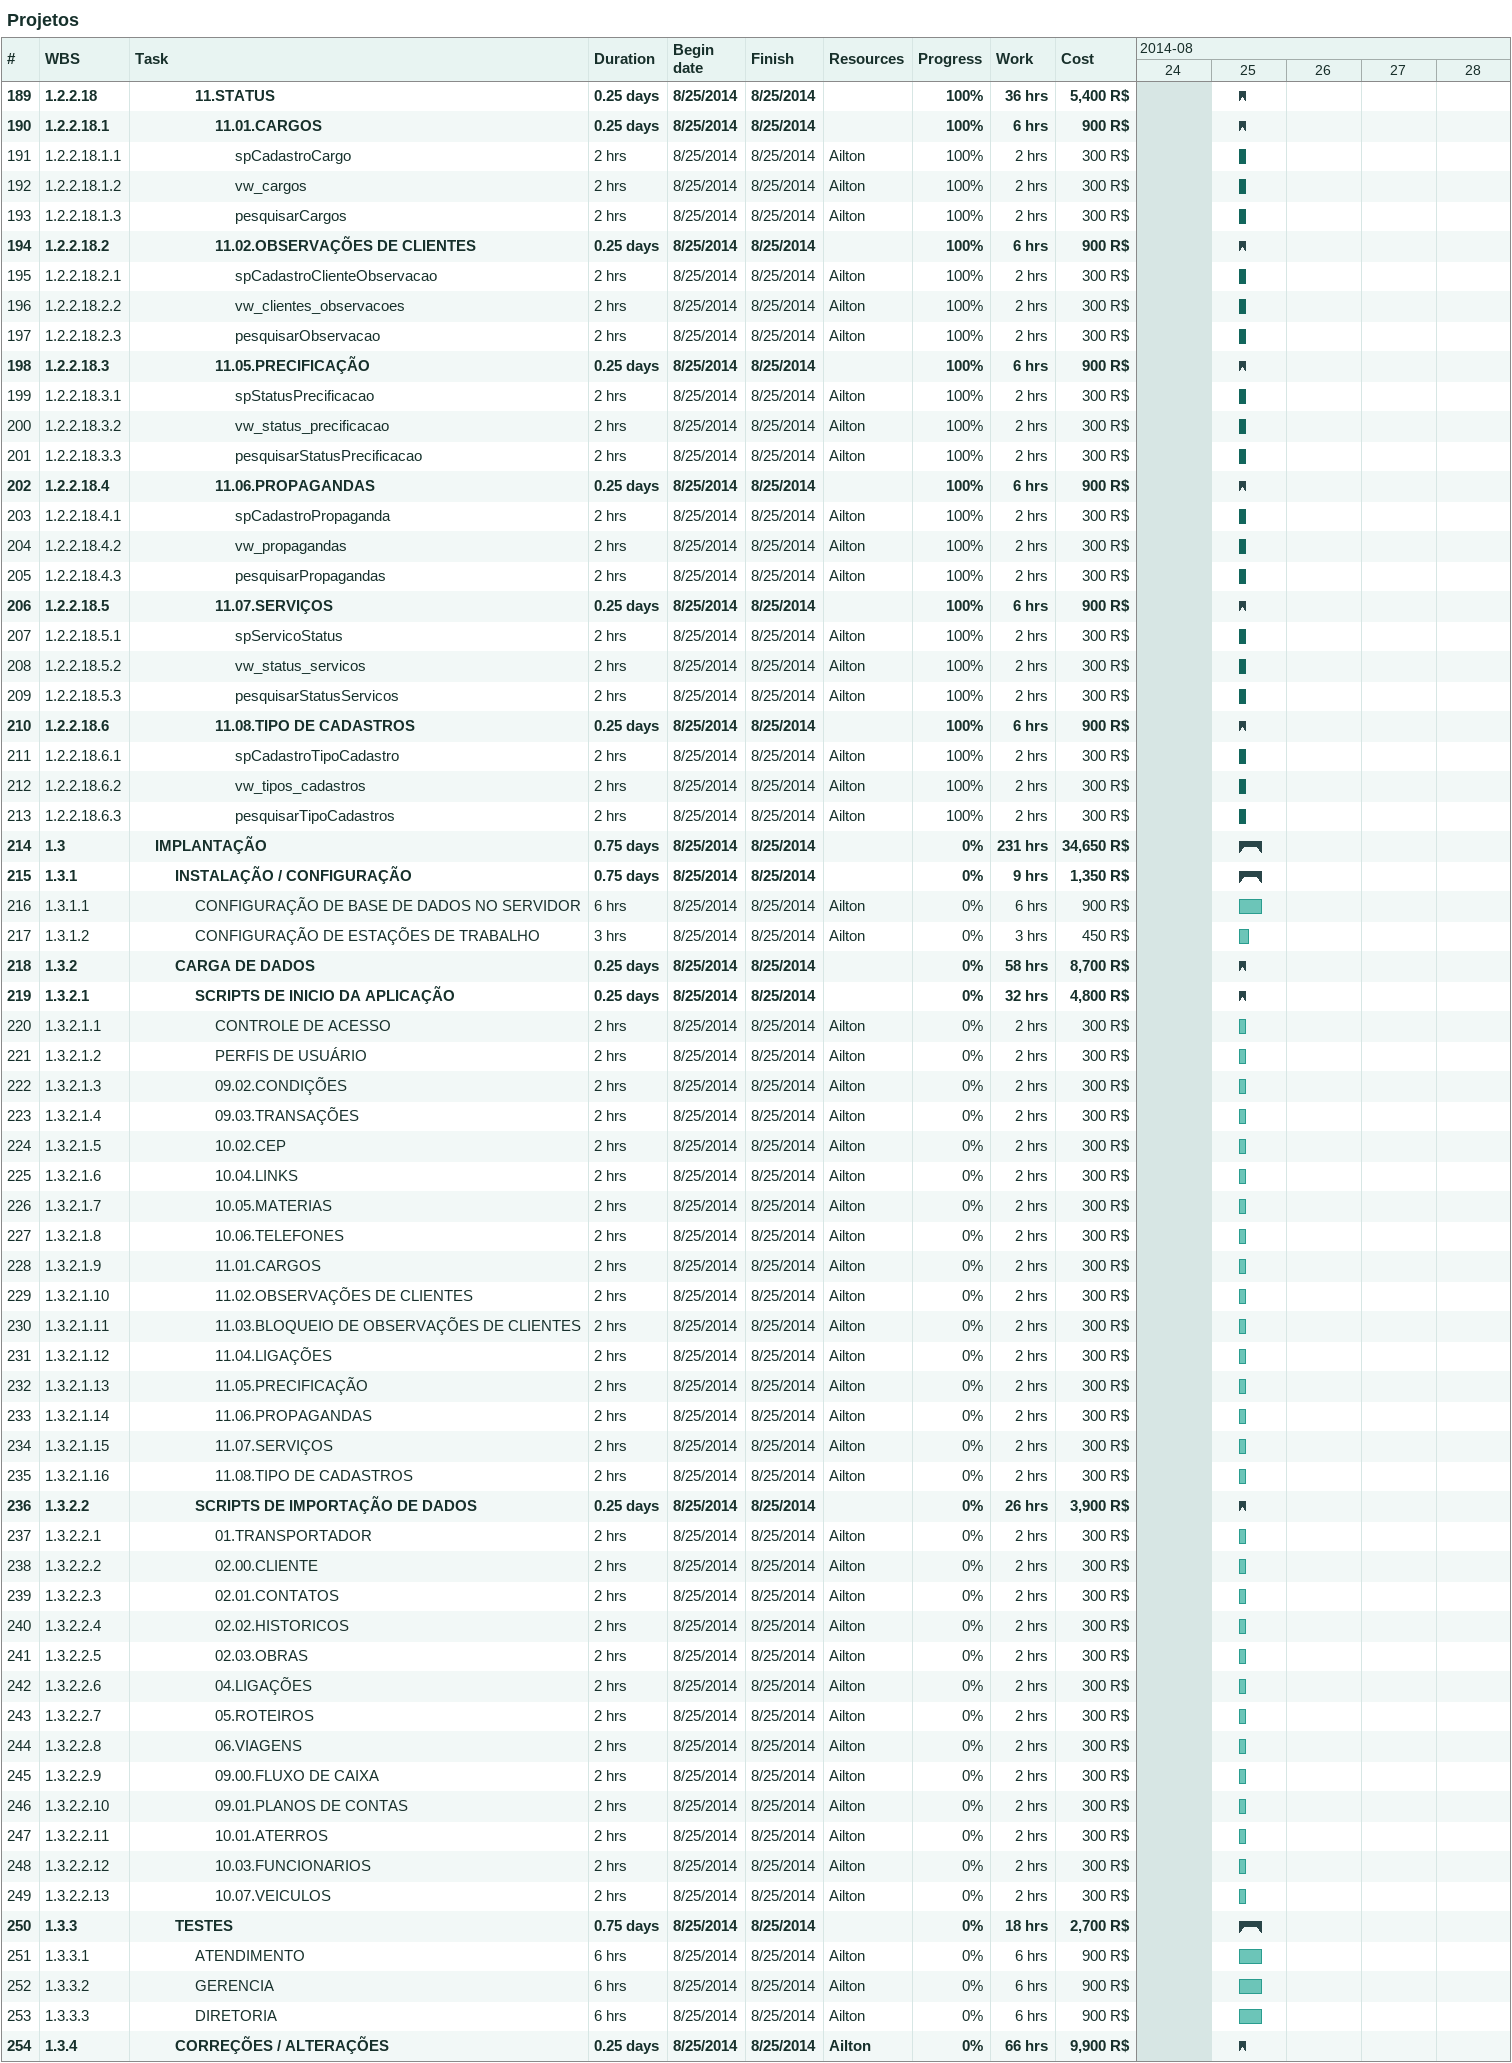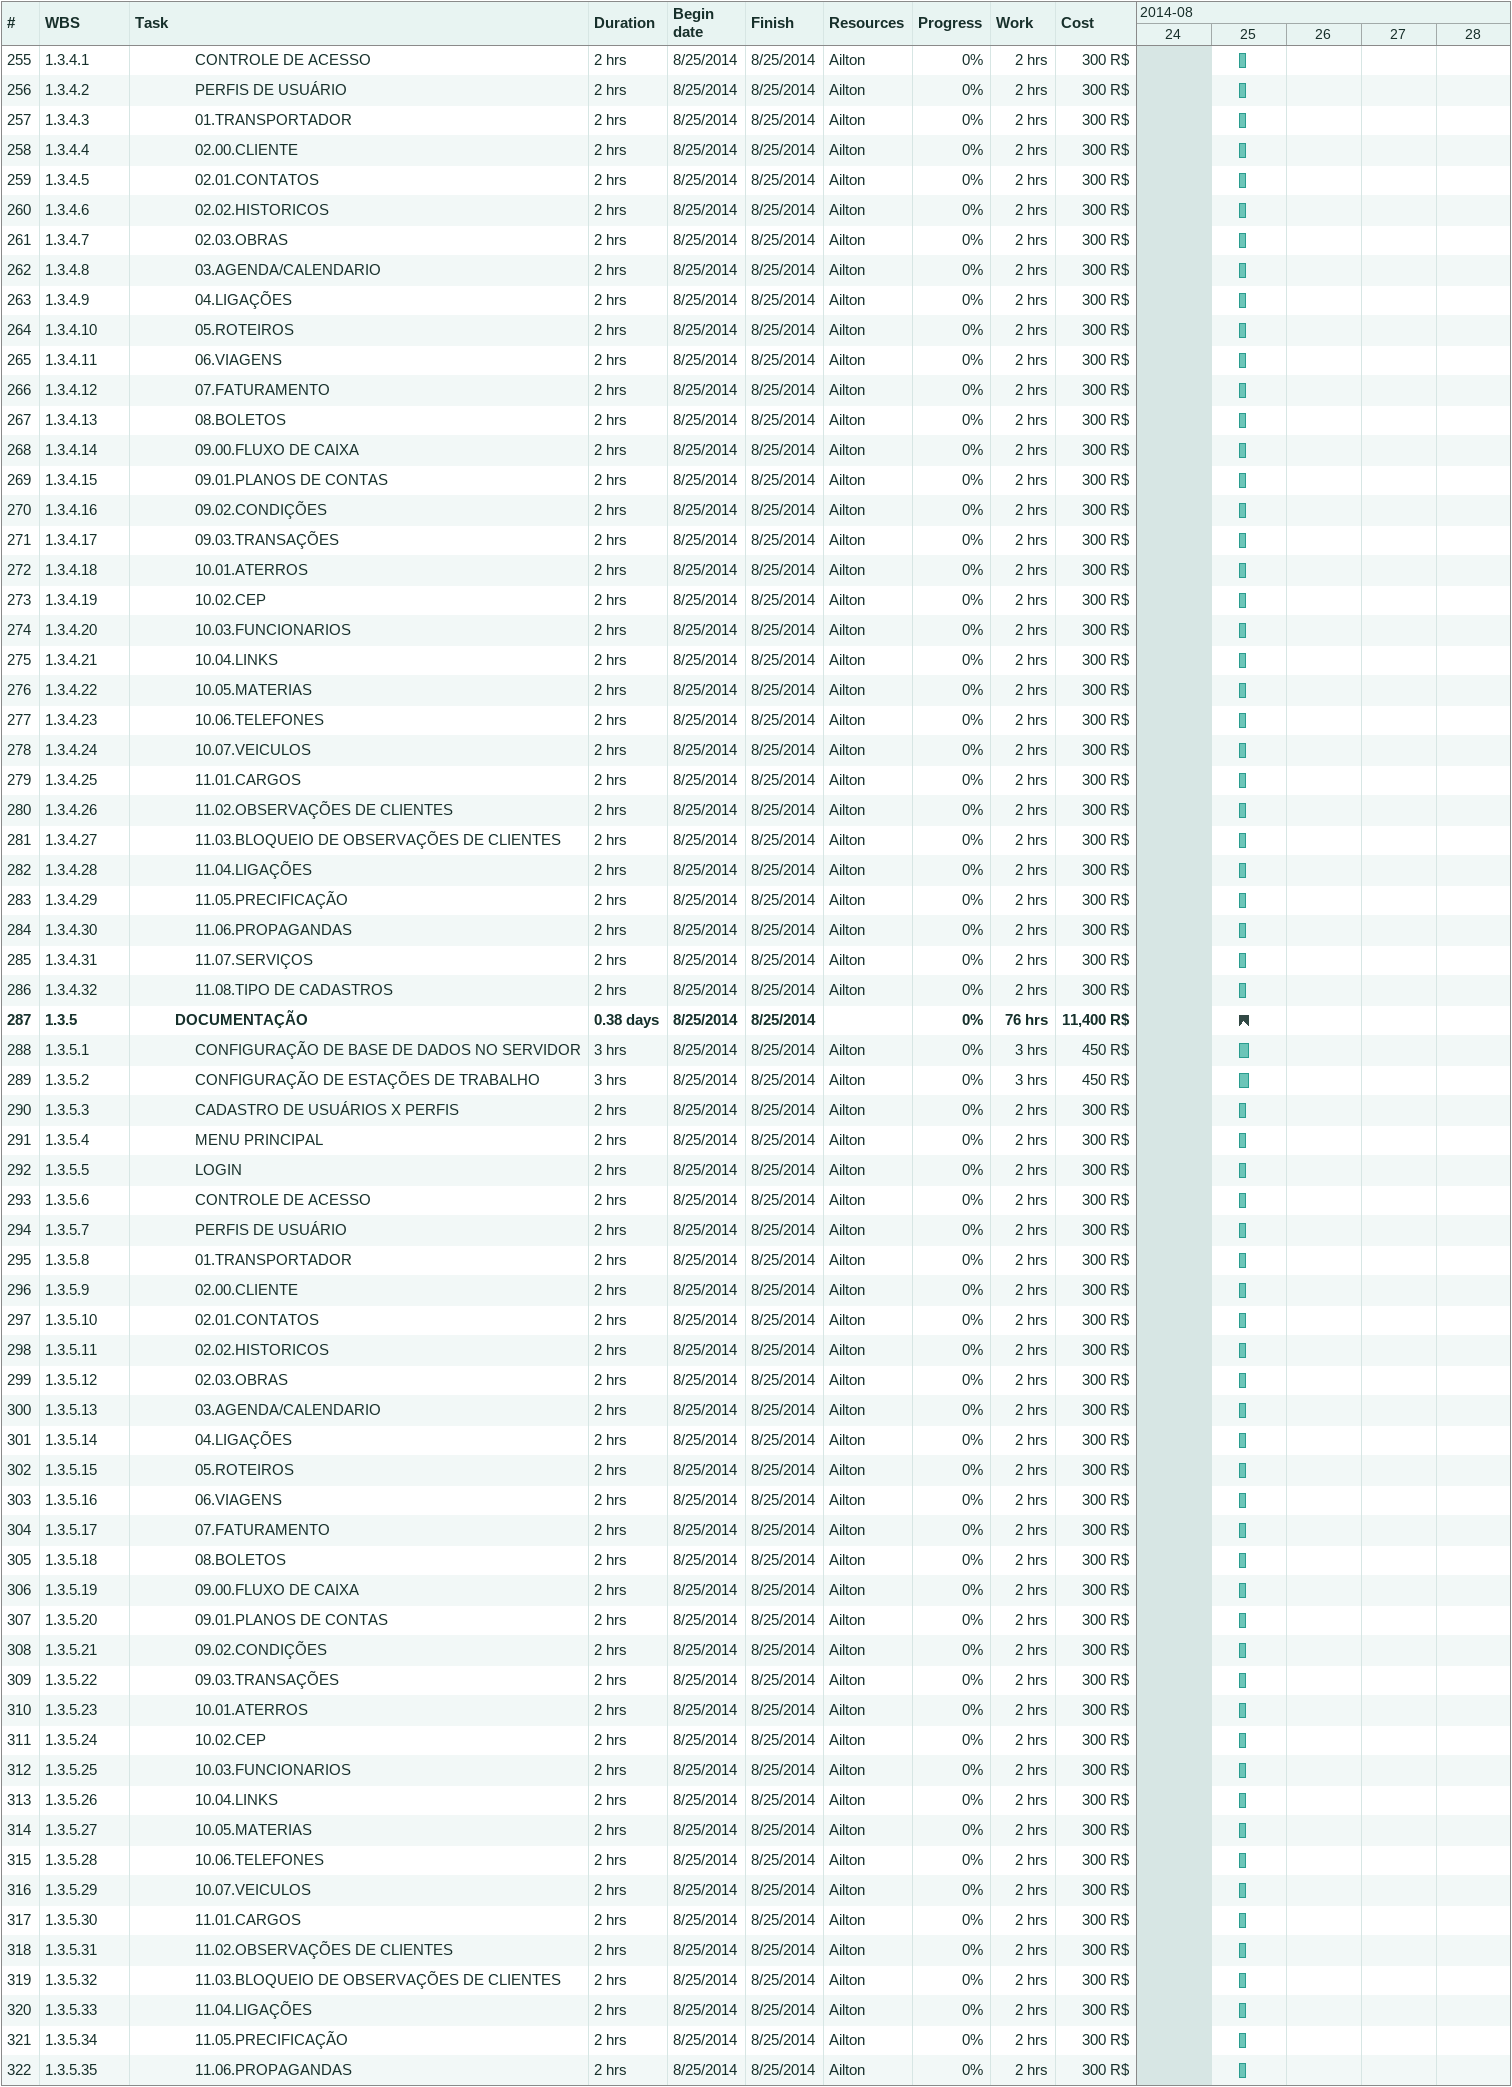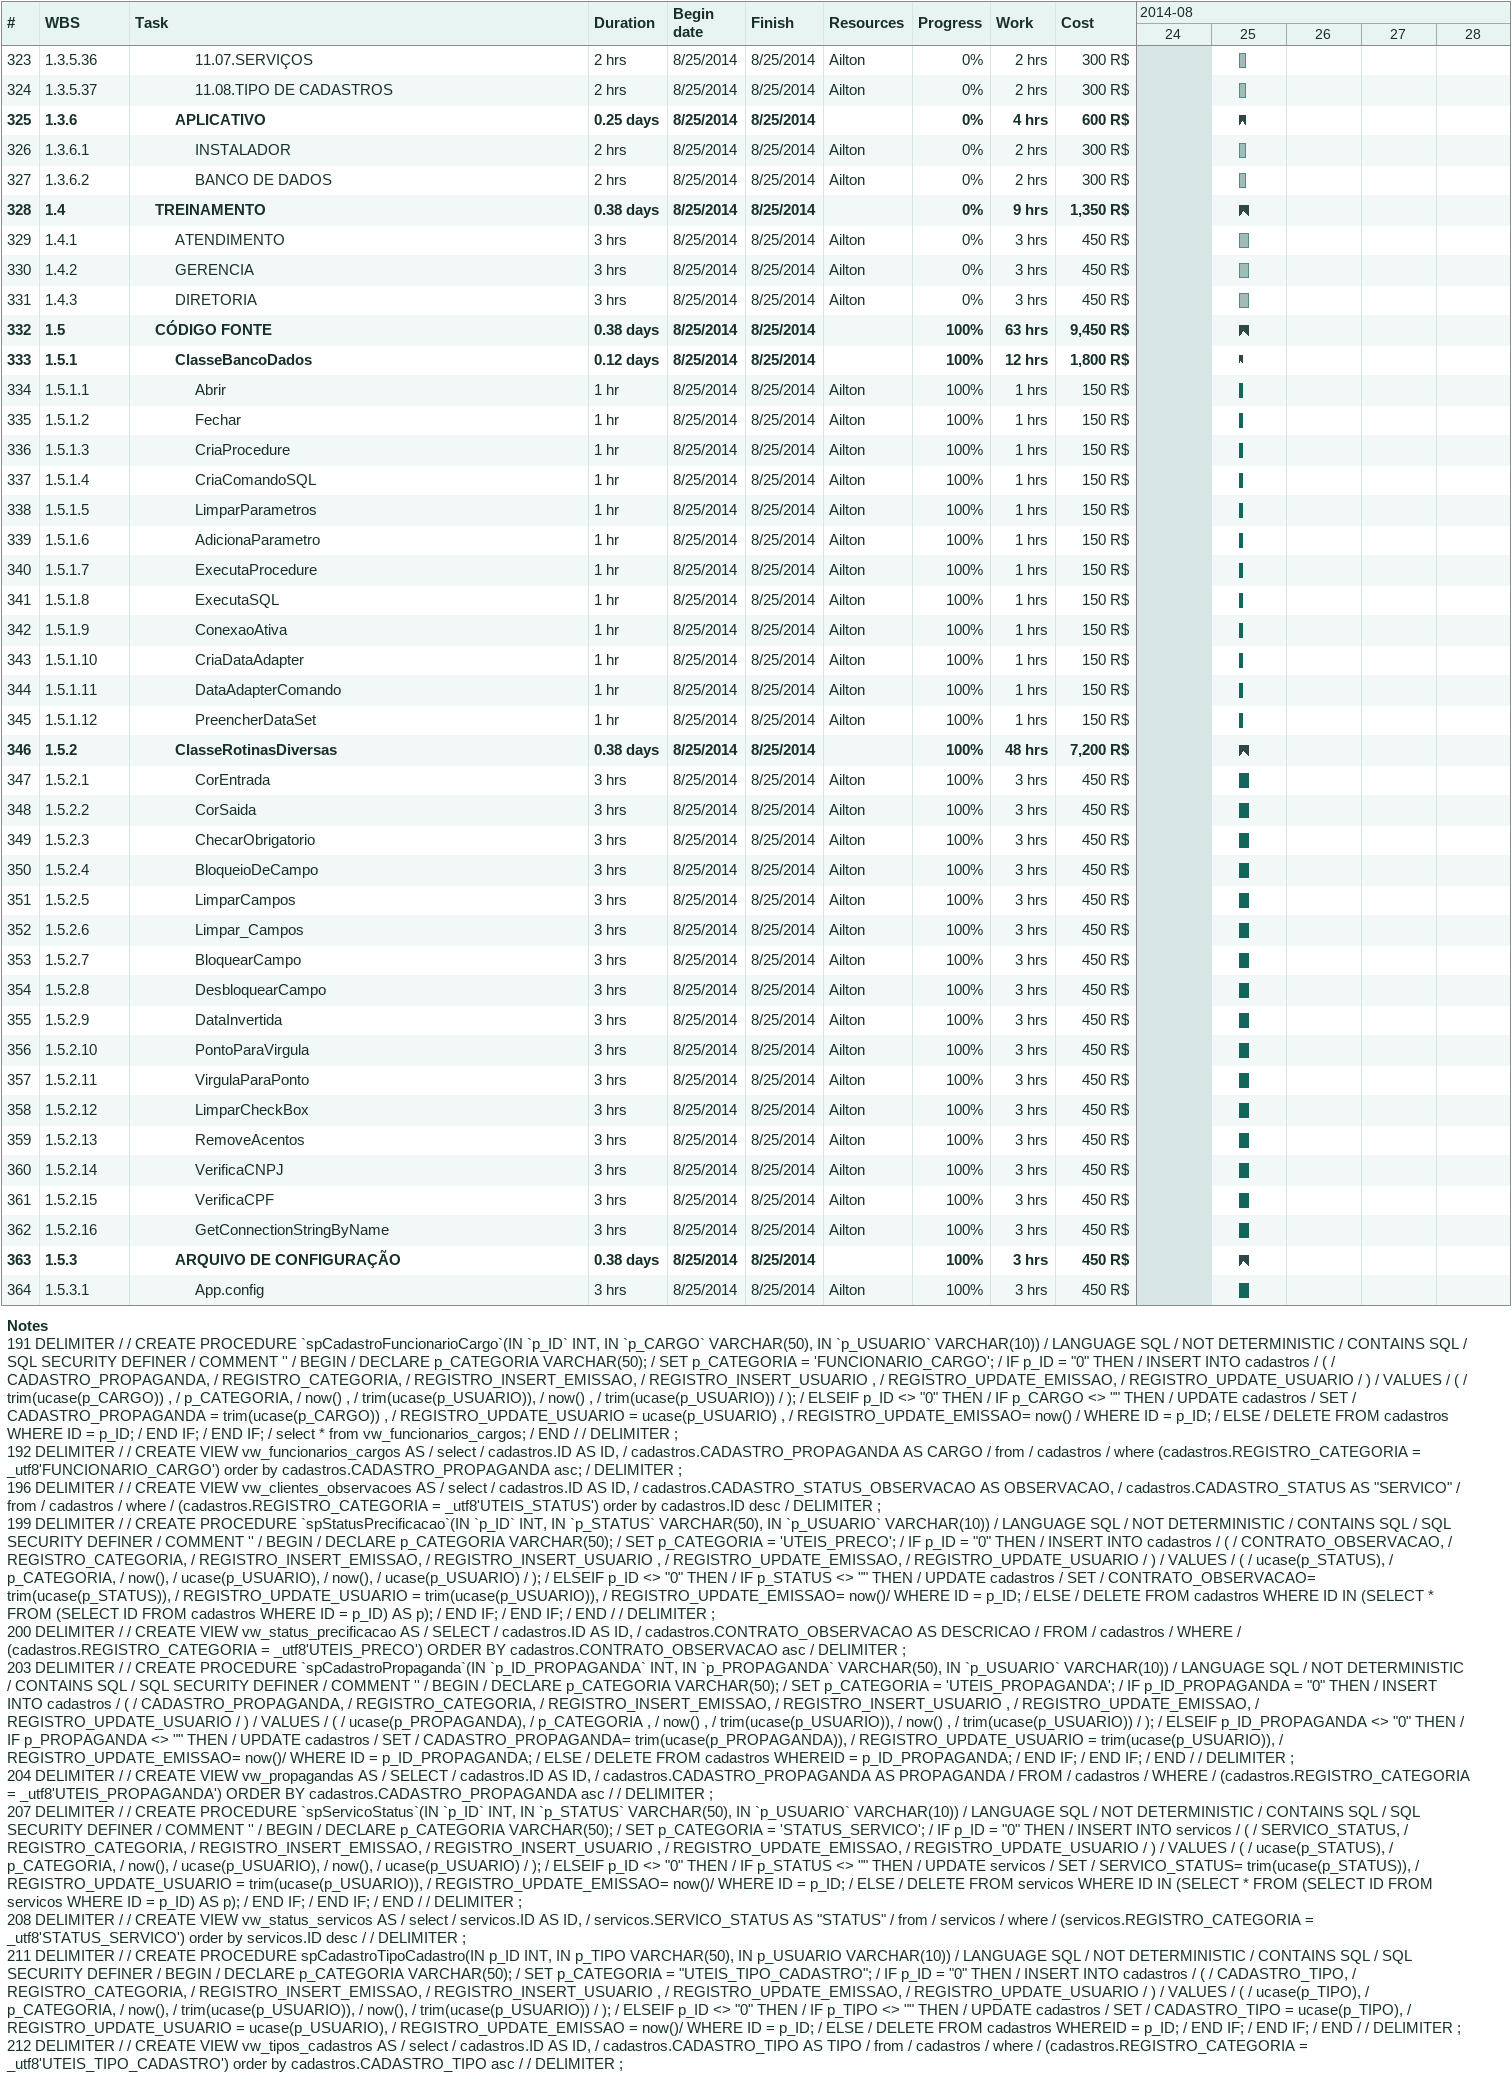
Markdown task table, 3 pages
Projetos

| ID | WBS | Task | Duration | Start | Finish | Resources | % complete | Work (h) | Cost (R$) |
|---|---|---|---|---|---|---|---|---|---|
| 189 | 1.2.2.18 | **11.STATUS** | 0.25d | 2014-08-25 | 2014-08-25 |  | 100 | 36 | 5400 |
| 190 | 1.2.2.18.1 | **11.01.CARGOS** | 0.25d | 2014-08-25 | 2014-08-25 |  | 100 | 6 | 900 |
| 191 | 1.2.2.18.1.1 | spCadastroCargo | 2h | 2014-08-25 | 2014-08-25 | Ailton | 100 | 2 | 300 |
| 192 | 1.2.2.18.1.2 | vw_cargos | 2h | 2014-08-25 | 2014-08-25 | Ailton | 100 | 2 | 300 |
| 193 | 1.2.2.18.1.3 | pesquisarCargos | 2h | 2014-08-25 | 2014-08-25 | Ailton | 100 | 2 | 300 |
| 194 | 1.2.2.18.2 | **11.02.OBSERVAÇÕES DE CLIENTES** | 0.25d | 2014-08-25 | 2014-08-25 |  | 100 | 6 | 900 |
| 195 | 1.2.2.18.2.1 | spCadastroClienteObservacao | 2h | 2014-08-25 | 2014-08-25 | Ailton | 100 | 2 | 300 |
| 196 | 1.2.2.18.2.2 | vw_clientes_observacoes | 2h | 2014-08-25 | 2014-08-25 | Ailton | 100 | 2 | 300 |
| 197 | 1.2.2.18.2.3 | pesquisarObservacao | 2h | 2014-08-25 | 2014-08-25 | Ailton | 100 | 2 | 300 |
| 198 | 1.2.2.18.3 | **11.05.PRECIFICAÇÃO** | 0.25d | 2014-08-25 | 2014-08-25 |  | 100 | 6 | 900 |
| 199 | 1.2.2.18.3.1 | spStatusPrecificacao | 2h | 2014-08-25 | 2014-08-25 | Ailton | 100 | 2 | 300 |
| 200 | 1.2.2.18.3.2 | vw_status_precificacao | 2h | 2014-08-25 | 2014-08-25 | Ailton | 100 | 2 | 300 |
| 201 | 1.2.2.18.3.3 | pesquisarStatusPrecificacao | 2h | 2014-08-25 | 2014-08-25 | Ailton | 100 | 2 | 300 |
| 202 | 1.2.2.18.4 | **11.06.PROPAGANDAS** | 0.25d | 2014-08-25 | 2014-08-25 |  | 100 | 6 | 900 |
| 203 | 1.2.2.18.4.1 | spCadastroPropaganda | 2h | 2014-08-25 | 2014-08-25 | Ailton | 100 | 2 | 300 |
| 204 | 1.2.2.18.4.2 | vw_propagandas | 2h | 2014-08-25 | 2014-08-25 | Ailton | 100 | 2 | 300 |
| 205 | 1.2.2.18.4.3 | pesquisarPropagandas | 2h | 2014-08-25 | 2014-08-25 | Ailton | 100 | 2 | 300 |
| 206 | 1.2.2.18.5 | **11.07.SERVIÇOS** | 0.25d | 2014-08-25 | 2014-08-25 |  | 100 | 6 | 900 |
| 207 | 1.2.2.18.5.1 | spServicoStatus | 2h | 2014-08-25 | 2014-08-25 | Ailton | 100 | 2 | 300 |
| 208 | 1.2.2.18.5.2 | vw_status_servicos | 2h | 2014-08-25 | 2014-08-25 | Ailton | 100 | 2 | 300 |
| 209 | 1.2.2.18.5.3 | pesquisarStatusServicos | 2h | 2014-08-25 | 2014-08-25 | Ailton | 100 | 2 | 300 |
| 210 | 1.2.2.18.6 | **11.08.TIPO DE CADASTROS** | 0.25d | 2014-08-25 | 2014-08-25 |  | 100 | 6 | 900 |
| 211 | 1.2.2.18.6.1 | spCadastroTipoCadastro | 2h | 2014-08-25 | 2014-08-25 | Ailton | 100 | 2 | 300 |
| 212 | 1.2.2.18.6.2 | vw_tipos_cadastros | 2h | 2014-08-25 | 2014-08-25 | Ailton | 100 | 2 | 300 |
| 213 | 1.2.2.18.6.3 | pesquisarTipoCadastros | 2h | 2014-08-25 | 2014-08-25 | Ailton | 100 | 2 | 300 |
| 214 | 1.3 | **IMPLANTAÇÃO** | 0.75d | 2014-08-25 | 2014-08-25 |  | 0 | 231 | 34650 |
| 215 | 1.3.1 | **INSTALAÇÃO / CONFIGURAÇÃO** | 0.75d | 2014-08-25 | 2014-08-25 |  | 0 | 9 | 1350 |
| 216 | 1.3.1.1 | CONFIGURAÇÃO DE BASE DE DADOS NO SERVIDOR | 6h | 2014-08-25 | 2014-08-25 | Ailton | 0 | 6 | 900 |
| 217 | 1.3.1.2 | CONFIGURAÇÃO DE ESTAÇÕES DE TRABALHO | 3h | 2014-08-25 | 2014-08-25 | Ailton | 0 | 3 | 450 |
| 218 | 1.3.2 | **CARGA DE DADOS** | 0.25d | 2014-08-25 | 2014-08-25 |  | 0 | 58 | 8700 |
| 219 | 1.3.2.1 | **SCRIPTS DE INICIO DA APLICAÇÃO** | 0.25d | 2014-08-25 | 2014-08-25 |  | 0 | 32 | 4800 |
| 220 | 1.3.2.1.1 | CONTROLE DE ACESSO | 2h | 2014-08-25 | 2014-08-25 | Ailton | 0 | 2 | 300 |
| 221 | 1.3.2.1.2 | PERFIS DE USUÁRIO | 2h | 2014-08-25 | 2014-08-25 | Ailton | 0 | 2 | 300 |
| 222 | 1.3.2.1.3 | 09.02.CONDIÇÕES | 2h | 2014-08-25 | 2014-08-25 | Ailton | 0 | 2 | 300 |
| 223 | 1.3.2.1.4 | 09.03.TRANSAÇÕES | 2h | 2014-08-25 | 2014-08-25 | Ailton | 0 | 2 | 300 |
| 224 | 1.3.2.1.5 | 10.02.CEP | 2h | 2014-08-25 | 2014-08-25 | Ailton | 0 | 2 | 300 |
| 225 | 1.3.2.1.6 | 10.04.LINKS | 2h | 2014-08-25 | 2014-08-25 | Ailton | 0 | 2 | 300 |
| 226 | 1.3.2.1.7 | 10.05.MATERIAS | 2h | 2014-08-25 | 2014-08-25 | Ailton | 0 | 2 | 300 |
| 227 | 1.3.2.1.8 | 10.06.TELEFONES | 2h | 2014-08-25 | 2014-08-25 | Ailton | 0 | 2 | 300 |
| 228 | 1.3.2.1.9 | 11.01.CARGOS | 2h | 2014-08-25 | 2014-08-25 | Ailton | 0 | 2 | 300 |
| 229 | 1.3.2.1.10 | 11.02.OBSERVAÇÕES DE CLIENTES | 2h | 2014-08-25 | 2014-08-25 | Ailton | 0 | 2 | 300 |
| 230 | 1.3.2.1.11 | 11.03.BLOQUEIO DE OBSERVAÇÕES DE CLIENTES | 2h | 2014-08-25 | 2014-08-25 | Ailton | 0 | 2 | 300 |
| 231 | 1.3.2.1.12 | 11.04.LIGAÇÕES | 2h | 2014-08-25 | 2014-08-25 | Ailton | 0 | 2 | 300 |
| 232 | 1.3.2.1.13 | 11.05.PRECIFICAÇÃO | 2h | 2014-08-25 | 2014-08-25 | Ailton | 0 | 2 | 300 |
| 233 | 1.3.2.1.14 | 11.06.PROPAGANDAS | 2h | 2014-08-25 | 2014-08-25 | Ailton | 0 | 2 | 300 |
| 234 | 1.3.2.1.15 | 11.07.SERVIÇOS | 2h | 2014-08-25 | 2014-08-25 | Ailton | 0 | 2 | 300 |
| 235 | 1.3.2.1.16 | 11.08.TIPO DE CADASTROS | 2h | 2014-08-25 | 2014-08-25 | Ailton | 0 | 2 | 300 |
| 236 | 1.3.2.2 | **SCRIPTS DE IMPORTAÇÃO DE DADOS** | 0.25d | 2014-08-25 | 2014-08-25 |  | 0 | 26 | 3900 |
| 237 | 1.3.2.2.1 | 01.TRANSPORTADOR | 2h | 2014-08-25 | 2014-08-25 | Ailton | 0 | 2 | 300 |
| 238 | 1.3.2.2.2 | 02.00.CLIENTE | 2h | 2014-08-25 | 2014-08-25 | Ailton | 0 | 2 | 300 |
| 239 | 1.3.2.2.3 | 02.01.CONTATOS | 2h | 2014-08-25 | 2014-08-25 | Ailton | 0 | 2 | 300 |
| 240 | 1.3.2.2.4 | 02.02.HISTORICOS | 2h | 2014-08-25 | 2014-08-25 | Ailton | 0 | 2 | 300 |
| 241 | 1.3.2.2.5 | 02.03.OBRAS | 2h | 2014-08-25 | 2014-08-25 | Ailton | 0 | 2 | 300 |
| 242 | 1.3.2.2.6 | 04.LIGAÇÕES | 2h | 2014-08-25 | 2014-08-25 | Ailton | 0 | 2 | 300 |
| 243 | 1.3.2.2.7 | 05.ROTEIROS | 2h | 2014-08-25 | 2014-08-25 | Ailton | 0 | 2 | 300 |
| 244 | 1.3.2.2.8 | 06.VIAGENS | 2h | 2014-08-25 | 2014-08-25 | Ailton | 0 | 2 | 300 |
| 245 | 1.3.2.2.9 | 09.00.FLUXO DE CAIXA | 2h | 2014-08-25 | 2014-08-25 | Ailton | 0 | 2 | 300 |
| 246 | 1.3.2.2.10 | 09.01.PLANOS DE CONTAS | 2h | 2014-08-25 | 2014-08-25 | Ailton | 0 | 2 | 300 |
| 247 | 1.3.2.2.11 | 10.01.ATERROS | 2h | 2014-08-25 | 2014-08-25 | Ailton | 0 | 2 | 300 |
| 248 | 1.3.2.2.12 | 10.03.FUNCIONARIOS | 2h | 2014-08-25 | 2014-08-25 | Ailton | 0 | 2 | 300 |
| 249 | 1.3.2.2.13 | 10.07.VEICULOS | 2h | 2014-08-25 | 2014-08-25 | Ailton | 0 | 2 | 300 |
| 250 | 1.3.3 | **TESTES** | 0.75d | 2014-08-25 | 2014-08-25 |  | 0 | 18 | 2700 |
| 251 | 1.3.3.1 | ATENDIMENTO | 6h | 2014-08-25 | 2014-08-25 | Ailton | 0 | 6 | 900 |
| 252 | 1.3.3.2 | GERENCIA | 6h | 2014-08-25 | 2014-08-25 | Ailton | 0 | 6 | 900 |
| 253 | 1.3.3.3 | DIRETORIA | 6h | 2014-08-25 | 2014-08-25 | Ailton | 0 | 6 | 900 |
| 254 | 1.3.4 | **CORREÇÕES / ALTERAÇÕES** | 0.25d | 2014-08-25 | 2014-08-25 | Ailton | 0 | 66 | 9900 |
| 255 | 1.3.4.1 | CONTROLE DE ACESSO | 2h | 2014-08-25 | 2014-08-25 | Ailton | 0 | 2 | 300 |
| 256 | 1.3.4.2 | PERFIS DE USUÁRIO | 2h | 2014-08-25 | 2014-08-25 | Ailton | 0 | 2 | 300 |
| 257 | 1.3.4.3 | 01.TRANSPORTADOR | 2h | 2014-08-25 | 2014-08-25 | Ailton | 0 | 2 | 300 |
| 258 | 1.3.4.4 | 02.00.CLIENTE | 2h | 2014-08-25 | 2014-08-25 | Ailton | 0 | 2 | 300 |
| 259 | 1.3.4.5 | 02.01.CONTATOS | 2h | 2014-08-25 | 2014-08-25 | Ailton | 0 | 2 | 300 |
| 260 | 1.3.4.6 | 02.02.HISTORICOS | 2h | 2014-08-25 | 2014-08-25 | Ailton | 0 | 2 | 300 |
| 261 | 1.3.4.7 | 02.03.OBRAS | 2h | 2014-08-25 | 2014-08-25 | Ailton | 0 | 2 | 300 |
| 262 | 1.3.4.8 | 03.AGENDA/CALENDARIO | 2h | 2014-08-25 | 2014-08-25 | Ailton | 0 | 2 | 300 |
| 263 | 1.3.4.9 | 04.LIGAÇÕES | 2h | 2014-08-25 | 2014-08-25 | Ailton | 0 | 2 | 300 |
| 264 | 1.3.4.10 | 05.ROTEIROS | 2h | 2014-08-25 | 2014-08-25 | Ailton | 0 | 2 | 300 |
| 265 | 1.3.4.11 | 06.VIAGENS | 2h | 2014-08-25 | 2014-08-25 | Ailton | 0 | 2 | 300 |
| 266 | 1.3.4.12 | 07.FATURAMENTO | 2h | 2014-08-25 | 2014-08-25 | Ailton | 0 | 2 | 300 |
| 267 | 1.3.4.13 | 08.BOLETOS | 2h | 2014-08-25 | 2014-08-25 | Ailton | 0 | 2 | 300 |
| 268 | 1.3.4.14 | 09.00.FLUXO DE CAIXA | 2h | 2014-08-25 | 2014-08-25 | Ailton | 0 | 2 | 300 |
| 269 | 1.3.4.15 | 09.01.PLANOS DE CONTAS | 2h | 2014-08-25 | 2014-08-25 | Ailton | 0 | 2 | 300 |
| 270 | 1.3.4.16 | 09.02.CONDIÇÕES | 2h | 2014-08-25 | 2014-08-25 | Ailton | 0 | 2 | 300 |
| 271 | 1.3.4.17 | 09.03.TRANSAÇÕES | 2h | 2014-08-25 | 2014-08-25 | Ailton | 0 | 2 | 300 |
| 272 | 1.3.4.18 | 10.01.ATERROS | 2h | 2014-08-25 | 2014-08-25 | Ailton | 0 | 2 | 300 |
| 273 | 1.3.4.19 | 10.02.CEP | 2h | 2014-08-25 | 2014-08-25 | Ailton | 0 | 2 | 300 |
| 274 | 1.3.4.20 | 10.03.FUNCIONARIOS | 2h | 2014-08-25 | 2014-08-25 | Ailton | 0 | 2 | 300 |
| 275 | 1.3.4.21 | 10.04.LINKS | 2h | 2014-08-25 | 2014-08-25 | Ailton | 0 | 2 | 300 |
| 276 | 1.3.4.22 | 10.05.MATERIAS | 2h | 2014-08-25 | 2014-08-25 | Ailton | 0 | 2 | 300 |
| 277 | 1.3.4.23 | 10.06.TELEFONES | 2h | 2014-08-25 | 2014-08-25 | Ailton | 0 | 2 | 300 |
| 278 | 1.3.4.24 | 10.07.VEICULOS | 2h | 2014-08-25 | 2014-08-25 | Ailton | 0 | 2 | 300 |
| 279 | 1.3.4.25 | 11.01.CARGOS | 2h | 2014-08-25 | 2014-08-25 | Ailton | 0 | 2 | 300 |
| 280 | 1.3.4.26 | 11.02.OBSERVAÇÕES DE CLIENTES | 2h | 2014-08-25 | 2014-08-25 | Ailton | 0 | 2 | 300 |
| 281 | 1.3.4.27 | 11.03.BLOQUEIO DE OBSERVAÇÕES DE CLIENTES | 2h | 2014-08-25 | 2014-08-25 | Ailton | 0 | 2 | 300 |
| 282 | 1.3.4.28 | 11.04.LIGAÇÕES | 2h | 2014-08-25 | 2014-08-25 | Ailton | 0 | 2 | 300 |
| 283 | 1.3.4.29 | 11.05.PRECIFICAÇÃO | 2h | 2014-08-25 | 2014-08-25 | Ailton | 0 | 2 | 300 |
| 284 | 1.3.4.30 | 11.06.PROPAGANDAS | 2h | 2014-08-25 | 2014-08-25 | Ailton | 0 | 2 | 300 |
| 285 | 1.3.4.31 | 11.07.SERVIÇOS | 2h | 2014-08-25 | 2014-08-25 | Ailton | 0 | 2 | 300 |
| 286 | 1.3.4.32 | 11.08.TIPO DE CADASTROS | 2h | 2014-08-25 | 2014-08-25 | Ailton | 0 | 2 | 300 |
| 287 | 1.3.5 | **DOCUMENTAÇÃO** | 0.38d | 2014-08-25 | 2014-08-25 |  | 0 | 76 | 11400 |
| 288 | 1.3.5.1 | CONFIGURAÇÃO DE BASE DE DADOS NO SERVIDOR | 3h | 2014-08-25 | 2014-08-25 | Ailton | 0 | 3 | 450 |
| 289 | 1.3.5.2 | CONFIGURAÇÃO DE ESTAÇÕES DE TRABALHO | 3h | 2014-08-25 | 2014-08-25 | Ailton | 0 | 3 | 450 |
| 290 | 1.3.5.3 | CADASTRO DE USUÁRIOS X PERFIS | 2h | 2014-08-25 | 2014-08-25 | Ailton | 0 | 2 | 300 |
| 291 | 1.3.5.4 | MENU PRINCIPAL | 2h | 2014-08-25 | 2014-08-25 | Ailton | 0 | 2 | 300 |
| 292 | 1.3.5.5 | LOGIN | 2h | 2014-08-25 | 2014-08-25 | Ailton | 0 | 2 | 300 |
| 293 | 1.3.5.6 | CONTROLE DE ACESSO | 2h | 2014-08-25 | 2014-08-25 | Ailton | 0 | 2 | 300 |
| 294 | 1.3.5.7 | PERFIS DE USUÁRIO | 2h | 2014-08-25 | 2014-08-25 | Ailton | 0 | 2 | 300 |
| 295 | 1.3.5.8 | 01.TRANSPORTADOR | 2h | 2014-08-25 | 2014-08-25 | Ailton | 0 | 2 | 300 |
| 296 | 1.3.5.9 | 02.00.CLIENTE | 2h | 2014-08-25 | 2014-08-25 | Ailton | 0 | 2 | 300 |
| 297 | 1.3.5.10 | 02.01.CONTATOS | 2h | 2014-08-25 | 2014-08-25 | Ailton | 0 | 2 | 300 |
| 298 | 1.3.5.11 | 02.02.HISTORICOS | 2h | 2014-08-25 | 2014-08-25 | Ailton | 0 | 2 | 300 |
| 299 | 1.3.5.12 | 02.03.OBRAS | 2h | 2014-08-25 | 2014-08-25 | Ailton | 0 | 2 | 300 |
| 300 | 1.3.5.13 | 03.AGENDA/CALENDARIO | 2h | 2014-08-25 | 2014-08-25 | Ailton | 0 | 2 | 300 |
| 301 | 1.3.5.14 | 04.LIGAÇÕES | 2h | 2014-08-25 | 2014-08-25 | Ailton | 0 | 2 | 300 |
| 302 | 1.3.5.15 | 05.ROTEIROS | 2h | 2014-08-25 | 2014-08-25 | Ailton | 0 | 2 | 300 |
| 303 | 1.3.5.16 | 06.VIAGENS | 2h | 2014-08-25 | 2014-08-25 | Ailton | 0 | 2 | 300 |
| 304 | 1.3.5.17 | 07.FATURAMENTO | 2h | 2014-08-25 | 2014-08-25 | Ailton | 0 | 2 | 300 |
| 305 | 1.3.5.18 | 08.BOLETOS | 2h | 2014-08-25 | 2014-08-25 | Ailton | 0 | 2 | 300 |
| 306 | 1.3.5.19 | 09.00.FLUXO DE CAIXA | 2h | 2014-08-25 | 2014-08-25 | Ailton | 0 | 2 | 300 |
| 307 | 1.3.5.20 | 09.01.PLANOS DE CONTAS | 2h | 2014-08-25 | 2014-08-25 | Ailton | 0 | 2 | 300 |
| 308 | 1.3.5.21 | 09.02.CONDIÇÕES | 2h | 2014-08-25 | 2014-08-25 | Ailton | 0 | 2 | 300 |
| 309 | 1.3.5.22 | 09.03.TRANSAÇÕES | 2h | 2014-08-25 | 2014-08-25 | Ailton | 0 | 2 | 300 |
| 310 | 1.3.5.23 | 10.01.ATERROS | 2h | 2014-08-25 | 2014-08-25 | Ailton | 0 | 2 | 300 |
| 311 | 1.3.5.24 | 10.02.CEP | 2h | 2014-08-25 | 2014-08-25 | Ailton | 0 | 2 | 300 |
| 312 | 1.3.5.25 | 10.03.FUNCIONARIOS | 2h | 2014-08-25 | 2014-08-25 | Ailton | 0 | 2 | 300 |
| 313 | 1.3.5.26 | 10.04.LINKS | 2h | 2014-08-25 | 2014-08-25 | Ailton | 0 | 2 | 300 |
| 314 | 1.3.5.27 | 10.05.MATERIAS | 2h | 2014-08-25 | 2014-08-25 | Ailton | 0 | 2 | 300 |
| 315 | 1.3.5.28 | 10.06.TELEFONES | 2h | 2014-08-25 | 2014-08-25 | Ailton | 0 | 2 | 300 |
| 316 | 1.3.5.29 | 10.07.VEICULOS | 2h | 2014-08-25 | 2014-08-25 | Ailton | 0 | 2 | 300 |
| 317 | 1.3.5.30 | 11.01.CARGOS | 2h | 2014-08-25 | 2014-08-25 | Ailton | 0 | 2 | 300 |
| 318 | 1.3.5.31 | 11.02.OBSERVAÇÕES DE CLIENTES | 2h | 2014-08-25 | 2014-08-25 | Ailton | 0 | 2 | 300 |
| 319 | 1.3.5.32 | 11.03.BLOQUEIO DE OBSERVAÇÕES DE CLIENTES | 2h | 2014-08-25 | 2014-08-25 | Ailton | 0 | 2 | 300 |
| 320 | 1.3.5.33 | 11.04.LIGAÇÕES | 2h | 2014-08-25 | 2014-08-25 | Ailton | 0 | 2 | 300 |
| 321 | 1.3.5.34 | 11.05.PRECIFICAÇÃO | 2h | 2014-08-25 | 2014-08-25 | Ailton | 0 | 2 | 300 |
| 322 | 1.3.5.35 | 11.06.PROPAGANDAS | 2h | 2014-08-25 | 2014-08-25 | Ailton | 0 | 2 | 300 |
| 323 | 1.3.5.36 | 11.07.SERVIÇOS | 2h | 2014-08-25 | 2014-08-25 | Ailton | 0 | 2 | 300 |
| 324 | 1.3.5.37 | 11.08.TIPO DE CADASTROS | 2h | 2014-08-25 | 2014-08-25 | Ailton | 0 | 2 | 300 |
| 325 | 1.3.6 | **APLICATIVO** | 0.25d | 2014-08-25 | 2014-08-25 |  | 0 | 4 | 600 |
| 326 | 1.3.6.1 | INSTALADOR | 2h | 2014-08-25 | 2014-08-25 | Ailton | 0 | 2 | 300 |
| 327 | 1.3.6.2 | BANCO DE DADOS | 2h | 2014-08-25 | 2014-08-25 | Ailton | 0 | 2 | 300 |
| 328 | 1.4 | **TREINAMENTO** | 0.38d | 2014-08-25 | 2014-08-25 |  | 0 | 9 | 1350 |
| 329 | 1.4.1 | ATENDIMENTO | 3h | 2014-08-25 | 2014-08-25 | Ailton | 0 | 3 | 450 |
| 330 | 1.4.2 | GERENCIA | 3h | 2014-08-25 | 2014-08-25 | Ailton | 0 | 3 | 450 |
| 331 | 1.4.3 | DIRETORIA | 3h | 2014-08-25 | 2014-08-25 | Ailton | 0 | 3 | 450 |
| 332 | 1.5 | **CÓDIGO FONTE** | 0.38d | 2014-08-25 | 2014-08-25 |  | 100 | 63 | 9450 |
| 333 | 1.5.1 | **ClasseBancoDados** | 0.12d | 2014-08-25 | 2014-08-25 |  | 100 | 12 | 1800 |
| 334 | 1.5.1.1 | Abrir | 1h | 2014-08-25 | 2014-08-25 | Ailton | 100 | 1 | 150 |
| 335 | 1.5.1.2 | Fechar | 1h | 2014-08-25 | 2014-08-25 | Ailton | 100 | 1 | 150 |
| 336 | 1.5.1.3 | CriaProcedure | 1h | 2014-08-25 | 2014-08-25 | Ailton | 100 | 1 | 150 |
| 337 | 1.5.1.4 | CriaComandoSQL | 1h | 2014-08-25 | 2014-08-25 | Ailton | 100 | 1 | 150 |
| 338 | 1.5.1.5 | LimparParametros | 1h | 2014-08-25 | 2014-08-25 | Ailton | 100 | 1 | 150 |
| 339 | 1.5.1.6 | AdicionaParametro | 1h | 2014-08-25 | 2014-08-25 | Ailton | 100 | 1 | 150 |
| 340 | 1.5.1.7 | ExecutaProcedure | 1h | 2014-08-25 | 2014-08-25 | Ailton | 100 | 1 | 150 |
| 341 | 1.5.1.8 | ExecutaSQL | 1h | 2014-08-25 | 2014-08-25 | Ailton | 100 | 1 | 150 |
| 342 | 1.5.1.9 | ConexaoAtiva | 1h | 2014-08-25 | 2014-08-25 | Ailton | 100 | 1 | 150 |
| 343 | 1.5.1.10 | CriaDataAdapter | 1h | 2014-08-25 | 2014-08-25 | Ailton | 100 | 1 | 150 |
| 344 | 1.5.1.11 | DataAdapterComando | 1h | 2014-08-25 | 2014-08-25 | Ailton | 100 | 1 | 150 |
| 345 | 1.5.1.12 | PreencherDataSet | 1h | 2014-08-25 | 2014-08-25 | Ailton | 100 | 1 | 150 |
| 346 | 1.5.2 | **ClasseRotinasDiversas** | 0.38d | 2014-08-25 | 2014-08-25 |  | 100 | 48 | 7200 |
| 347 | 1.5.2.1 | CorEntrada | 3h | 2014-08-25 | 2014-08-25 | Ailton | 100 | 3 | 450 |
| 348 | 1.5.2.2 | CorSaida | 3h | 2014-08-25 | 2014-08-25 | Ailton | 100 | 3 | 450 |
| 349 | 1.5.2.3 | ChecarObrigatorio | 3h | 2014-08-25 | 2014-08-25 | Ailton | 100 | 3 | 450 |
| 350 | 1.5.2.4 | BloqueioDeCampo | 3h | 2014-08-25 | 2014-08-25 | Ailton | 100 | 3 | 450 |
| 351 | 1.5.2.5 | LimparCampos | 3h | 2014-08-25 | 2014-08-25 | Ailton | 100 | 3 | 450 |
| 352 | 1.5.2.6 | Limpar_Campos | 3h | 2014-08-25 | 2014-08-25 | Ailton | 100 | 3 | 450 |
| 353 | 1.5.2.7 | BloquearCampo | 3h | 2014-08-25 | 2014-08-25 | Ailton | 100 | 3 | 450 |
| 354 | 1.5.2.8 | DesbloquearCampo | 3h | 2014-08-25 | 2014-08-25 | Ailton | 100 | 3 | 450 |
| 355 | 1.5.2.9 | DataInvertida | 3h | 2014-08-25 | 2014-08-25 | Ailton | 100 | 3 | 450 |
| 356 | 1.5.2.10 | PontoParaVirgula | 3h | 2014-08-25 | 2014-08-25 | Ailton | 100 | 3 | 450 |
| 357 | 1.5.2.11 | VirgulaParaPonto | 3h | 2014-08-25 | 2014-08-25 | Ailton | 100 | 3 | 450 |
| 358 | 1.5.2.12 | LimparCheckBox | 3h | 2014-08-25 | 2014-08-25 | Ailton | 100 | 3 | 450 |
| 359 | 1.5.2.13 | RemoveAcentos | 3h | 2014-08-25 | 2014-08-25 | Ailton | 100 | 3 | 450 |
| 360 | 1.5.2.14 | VerificaCNPJ | 3h | 2014-08-25 | 2014-08-25 | Ailton | 100 | 3 | 450 |
| 361 | 1.5.2.15 | VerificaCPF | 3h | 2014-08-25 | 2014-08-25 | Ailton | 100 | 3 | 450 |
| 362 | 1.5.2.16 | GetConnectionStringByName | 3h | 2014-08-25 | 2014-08-25 | Ailton | 100 | 3 | 450 |
| 363 | 1.5.3 | **ARQUIVO DE CONFIGURAÇÃO** | 0.38d | 2014-08-25 | 2014-08-25 |  | 100 | 3 | 450 |
| 364 | 1.5.3.1 | App.config | 3h | 2014-08-25 | 2014-08-25 | Ailton | 100 | 3 | 450 |

Notes
- 191: DELIMITER / / CREATE PROCEDURE `spCadastroFuncionarioCargo`(IN `p_ID` INT, IN `p_CARGO` VARCHAR(50), IN `p_USUARIO` VARCHAR(10)) / LANGUAGE SQL / NOT DETERMINISTIC / CONTAINS SQL / SQL SECURITY DEFINER / COMMENT '' / BEGIN / DECLARE p_CATEGORIA VARCHAR(50); / SET p_CATEGORIA = 'FUNCIONARIO_CARGO'; / IF p_ID = "0" THEN / INSERT INTO cadastros / ( / CADASTRO_PROPAGANDA, / REGISTRO_CATEGORIA, / REGISTRO_INSERT_EMISSAO, / REGISTRO_INSERT_USUARIO , / REGISTRO_UPDATE_EMISSAO, / REGISTRO_UPDATE_USUARIO / ) / VALUES / ( / trim(ucase(p_CARGO)) , / p_CATEGORIA, / now() , / trim(ucase(p_USUARIO)), / now() , / trim(ucase(p_USUARIO)) / ); / ELSEIF p_ID <> "0" THEN / IF p_CARGO <> "" THEN / UPDATE cadastros / SET / CADASTRO_PROPAGANDA = trim(ucase(p_CARGO)) , / REGISTRO_UPDATE_USUARIO = ucase(p_USUARIO) , / REGISTRO_UPDATE_EMISSAO= now() / WHERE ID = p_ID; / ELSE / DELETE FROM cadastros WHERE ID = p_ID; / END IF; / END IF; / select * from vw_funcionarios_cargos; / END / / DELIMITER ;
- 192: DELIMITER / / CREATE VIEW vw_funcionarios_cargos AS / select / cadastros.ID AS ID, / cadastros.CADASTRO_PROPAGANDA AS CARGO / from / cadastros / where (cadastros.REGISTRO_CATEGORIA = _utf8'FUNCIONARIO_CARGO') order by cadastros.CADASTRO_PROPAGANDA asc; / DELIMITER ;
- 196: DELIMITER / / CREATE VIEW vw_clientes_observacoes AS / select / cadastros.ID AS ID, / cadastros.CADASTRO_STATUS_OBSERVACAO AS OBSERVACAO, / cadastros.CADASTRO_STATUS AS "SERVICO" / from / cadastros / where / (cadastros.REGISTRO_CATEGORIA = _utf8'UTEIS_STATUS') order by cadastros.ID desc / DELIMITER ;
- 199: DELIMITER / / CREATE PROCEDURE `spStatusPrecificacao`(IN `p_ID` INT, IN `p_STATUS` VARCHAR(50), IN `p_USUARIO` VARCHAR(10)) / LANGUAGE SQL / NOT DETERMINISTIC / CONTAINS SQL / SQL SECURITY DEFINER / COMMENT '' / BEGIN / DECLARE p_CATEGORIA VARCHAR(50); / SET p_CATEGORIA = 'UTEIS_PRECO'; / IF p_ID = "0" THEN / INSERT INTO cadastros / ( / CONTRATO_OBSERVACAO, / REGISTRO_CATEGORIA, / REGISTRO_INSERT_EMISSAO, / REGISTRO_INSERT_USUARIO , / REGISTRO_UPDATE_EMISSAO, / REGISTRO_UPDATE_USUARIO / ) / VALUES / ( / ucase(p_STATUS), / p_CATEGORIA, / now(), / ucase(p_USUARIO), / now(), / ucase(p_USUARIO) / ); / ELSEIF p_ID <> "0" THEN / IF p_STATUS <> "" THEN / UPDATE cadastros / SET / CONTRATO_OBSERVACAO= trim(ucase(p_STATUS)), / REGISTRO_UPDATE_USUARIO = trim(ucase(p_USUARIO)), / REGISTRO_UPDATE_EMISSAO= now()/ WHERE ID = p_ID; / ELSE / DELETE FROM cadastros WHERE ID IN (SELECT * FROM (SELECT ID FROM cadastros WHERE ID = p_ID) AS p); / END IF; / END IF; / END / / DELIMITER ;
- 200: DELIMITER / / CREATE VIEW vw_status_precificacao AS / SELECT / cadastros.ID AS ID, / cadastros.CONTRATO_OBSERVACAO AS DESCRICAO / FROM / cadastros / WHERE / (cadastros.REGISTRO_CATEGORIA = _utf8'UTEIS_PRECO') ORDER BY cadastros.CONTRATO_OBSERVACAO asc / DELIMITER ;
- 203: DELIMITER / / CREATE PROCEDURE `spCadastroPropaganda`(IN `p_ID_PROPAGANDA` INT, IN `p_PROPAGANDA` VARCHAR(50), IN `p_USUARIO` VARCHAR(10)) / LANGUAGE SQL / NOT DETERMINISTIC / CONTAINS SQL / SQL SECURITY DEFINER / COMMENT '' / BEGIN / DECLARE p_CATEGORIA VARCHAR(50); / SET p_CATEGORIA = 'UTEIS_PROPAGANDA'; / IF p_ID_PROPAGANDA = "0" THEN / INSERT INTO cadastros / ( / CADASTRO_PROPAGANDA, / REGISTRO_CATEGORIA, / REGISTRO_INSERT_EMISSAO, / REGISTRO_INSERT_USUARIO , / REGISTRO_UPDATE_EMISSAO, / REGISTRO_UPDATE_USUARIO / ) / VALUES / ( / ucase(p_PROPAGANDA), / p_CATEGORIA , / now() , / trim(ucase(p_USUARIO)), / now() , / trim(ucase(p_USUARIO)) / ); / ELSEIF p_ID_PROPAGANDA <> "0" THEN / IF p_PROPAGANDA <> "" THEN / UPDATE cadastros / SET / CADASTRO_PROPAGANDA= trim(ucase(p_PROPAGANDA)), / REGISTRO_UPDATE_USUARIO = trim(ucase(p_USUARIO)), / REGISTRO_UPDATE_EMISSAO= now()/ WHERE ID = p_ID_PROPAGANDA; / ELSE / DELETE FROM cadastros WHEREID = p_ID_PROPAGANDA; / END IF; / END IF; / END / / DELIMITER ;
- 204: DELIMITER / / CREATE VIEW vw_propagandas AS / SELECT / cadastros.ID AS ID, / cadastros.CADASTRO_PROPAGANDA AS PROPAGANDA / FROM / cadastros / WHERE / (cadastros.REGISTRO_CATEGORIA = _utf8'UTEIS_PROPAGANDA') ORDER BY cadastros.CADASTRO_PROPAGANDA asc / / DELIMITER ;
- 207: DELIMITER / / CREATE PROCEDURE `spServicoStatus`(IN `p_ID` INT, IN `p_STATUS` VARCHAR(50), IN `p_USUARIO` VARCHAR(10)) / LANGUAGE SQL / NOT DETERMINISTIC / CONTAINS SQL / SQL SECURITY DEFINER / COMMENT '' / BEGIN / DECLARE p_CATEGORIA VARCHAR(50); / SET p_CATEGORIA = 'STATUS_SERVICO'; / IF p_ID = "0" THEN / INSERT INTO servicos / ( / SERVICO_STATUS, / REGISTRO_CATEGORIA, / REGISTRO_INSERT_EMISSAO, / REGISTRO_INSERT_USUARIO , / REGISTRO_UPDATE_EMISSAO, / REGISTRO_UPDATE_USUARIO / ) / VALUES / ( / ucase(p_STATUS), / p_CATEGORIA, / now(), / ucase(p_USUARIO), / now(), / ucase(p_USUARIO) / ); / ELSEIF p_ID <> "0" THEN / IF p_STATUS <> "" THEN / UPDATE servicos / SET / SERVICO_STATUS= trim(ucase(p_STATUS)), / REGISTRO_UPDATE_USUARIO = trim(ucase(p_USUARIO)), / REGISTRO_UPDATE_EMISSAO= now()/ WHERE ID = p_ID; / ELSE / DELETE FROM servicos WHERE ID IN (SELECT * FROM (SELECT ID FROM servicos WHERE ID = p_ID) AS p); / END IF; / END IF; / END / / DELIMITER ;
- 208: DELIMITER / / CREATE VIEW vw_status_servicos AS / select / servicos.ID AS ID, / servicos.SERVICO_STATUS AS "STATUS" / from / servicos / where / (servicos.REGISTRO_CATEGORIA = _utf8'STATUS_SERVICO') order by servicos.ID desc / / DELIMITER ;
- 211: DELIMITER / / CREATE PROCEDURE spCadastroTipoCadastro(IN p_ID INT, IN p_TIPO VARCHAR(50), IN p_USUARIO VARCHAR(10)) / LANGUAGE SQL / NOT DETERMINISTIC / CONTAINS SQL / SQL SECURITY DEFINER / BEGIN / DECLARE p_CATEGORIA VARCHAR(50); / SET p_CATEGORIA = "UTEIS_TIPO_CADASTRO"; / IF p_ID = "0" THEN / INSERT INTO cadastros / ( / CADASTRO_TIPO, / REGISTRO_CATEGORIA, / REGISTRO_INSERT_EMISSAO, / REGISTRO_INSERT_USUARIO , / REGISTRO_UPDATE_EMISSAO, / REGISTRO_UPDATE_USUARIO / ) / VALUES / ( / ucase(p_TIPO), / p_CATEGORIA, / now(), / trim(ucase(p_USUARIO)), / now(), / trim(ucase(p_USUARIO)) / ); / ELSEIF p_ID <> "0" THEN / IF p_TIPO <> "" THEN / UPDATE cadastros / SET / CADASTRO_TIPO = ucase(p_TIPO), / REGISTRO_UPDATE_USUARIO = ucase(p_USUARIO), / REGISTRO_UPDATE_EMISSAO = now()/ WHERE ID = p_ID; / ELSE / DELETE FROM cadastros WHEREID = p_ID; / END IF; / END IF; / END / / DELIMITER ;
- 212: DELIMITER / / CREATE VIEW vw_tipos_cadastros AS / select / cadastros.ID AS ID, / cadastros.CADASTRO_TIPO AS TIPO / from / cadastros / where / (cadastros.REGISTRO_CATEGORIA = _utf8'UTEIS_TIPO_CADASTRO') order by cadastros.CADASTRO_TIPO asc / / DELIMITER ;
